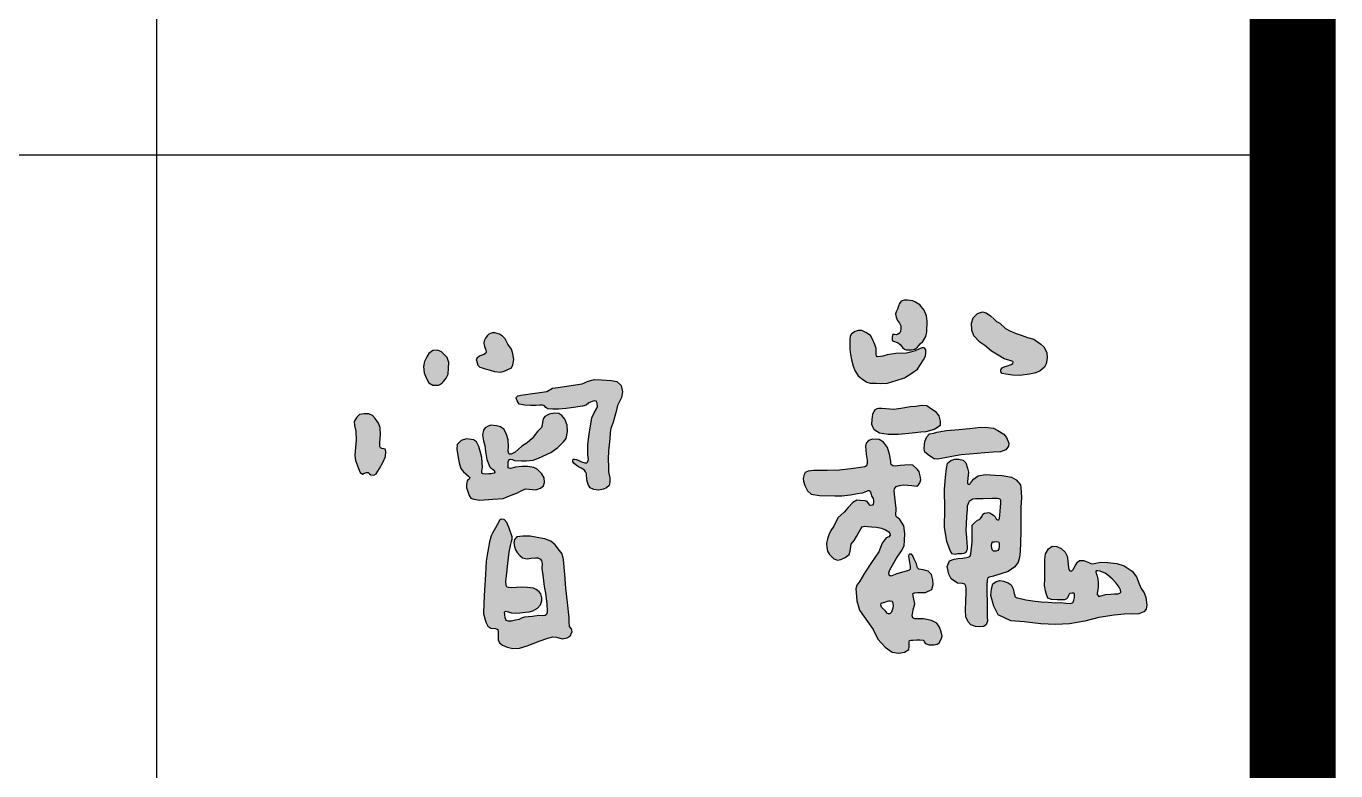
# Model space of a CAD drawing. Extents: x -427546 to -314919, y 698702 to 968782.
# Drawn here: x -342153 to -339871, y 790674 to 791971 of the extents above; entities that cross this region are included whole.
import ezdxf

# ---------------------------------------------------------------- set-up
doc = ezdxf.new("R2010")
doc.units = 0
doc.header["$LTSCALE"] = 1000
doc.header["$MEASUREMENT"] = 0
doc.layers.get('0').update_dxf_attribs({"linetype": 'CONTINUOUS'})
doc.layers.add('PUB_TITLE', color=4, linetype='CONTINUOUS')

msp = doc.modelspace()

# ---------------------------------------------------------------- hatches: boundary and pattern name
h = msp.add_hatch(color=7)
h.paths.add_polyline_path([(-340379.4, 791412.4), (-340384.6, 791417.4), (-340397, 791425.6), (-340408, 791429), (-340419, 791432.7), (-340427.9, 791435.5), (-340439.1, 791440.1), (-340446.7, 791444.3), (-340456.4, 791453.6), (-340462, 791456.4), (-340466, 791460.5), (-340472.6, 791466.7), (-340480.2, 791471.8), (-340486.8, 791473.4), (-340495.3, 791470.7), (-340502.6, 791463.1), (-340505.6, 791453.8), (-340505.1, 791441.3), (-340501.4, 791431.5), (-340491.1, 791420.8), (-340482.7, 791414.6), (-340470.8, 791404.9), (-340459.5, 791397.8), (-340448.6, 791391.7), (-340438.7, 791388.7), (-340433.9, 791387), (-340433.3, 791385.6), (-340433.8, 791383.2), (-340436.6, 791381.5), (-340442.8, 791379.5), (-340448.5, 791377.4), (-340452.5, 791376), (-340454.5, 791372.5), (-340454.6, 791368.7), (-340452.2, 791365.9), (-340446.1, 791365.1), (-340434.3, 791363.3), (-340421.6, 791362.3), (-340404.4, 791364.9), (-340393.6, 791367.4), (-340385.8, 791370.8), (-340378.2, 791376.9), (-340375.6, 791382.7), (-340373.8, 791392.8), (-340374.6, 791402.8)])
h.paths.add_polyline_path([(-340594.7, 791381.5), (-340589.1, 791389.9), (-340586.1, 791396.4), (-340585.2, 791401.8), (-340585.5, 791407.4), (-340586.8, 791409.7), (-340588.8, 791410.8), (-340592.2, 791410.9), (-340596.5, 791408.9), (-340604.1, 791405.5), (-340612, 791403), (-340619.2, 791401.4), (-340637.4, 791400.8), (-340652.8, 791398.5), (-340660.1, 791396), (-340664.5, 791395.4), (-340670.2, 791395.2), (-340671.4, 791396.8), (-340671.8, 791399.3), (-340671.8, 791401.6), (-340671.7, 791409.7), (-340674.1, 791416.5), (-340678.1, 791425.9), (-340681.7, 791432.1), (-340689.7, 791437.5), (-340696.9, 791441.2), (-340703.5, 791441.2), (-340708.3, 791439.4), (-340714.9, 791435), (-340717.2, 791431), (-340717.7, 791425.1), (-340717.5, 791408.5), (-340716.4, 791399.4), (-340714.9, 791390.1), (-340712.2, 791378.8), (-340708.5, 791370), (-340703.5, 791361.9), (-340697.4, 791357.2), (-340687.9, 791350.7), (-340682.3, 791349.2), (-340671.3, 791349.2), (-340663.5, 791348.8), (-340652.2, 791349.4), (-340637.1, 791353.9), (-340622.6, 791358.6), (-340609.6, 791366.7), (-340599.9, 791373.7)])
h.paths.add_polyline_path([(-340583.5, 791438.9), (-340582.9, 791457.1), (-340583.9, 791466.7), (-340588, 791476.2), (-340596, 791485.8), (-340603.3, 791490.3), (-340608.1, 791492.5), (-340617.5, 791493.8), (-340623, 791493.6), (-340628.5, 791491.8), (-340631.4, 791488), (-340632.8, 791483.1), (-340634.6, 791478.3), (-340637.1, 791473.5), (-340637.9, 791469.5), (-340637, 791464.4), (-340634.5, 791458.6), (-340631.3, 791453.7), (-340629, 791448.8), (-340628.6, 791443.6), (-340629.5, 791439.5), (-340630.8, 791436.9), (-340634.7, 791433.7), (-340636.6, 791433.6), (-340639.7, 791434.2), (-340643, 791433.9), (-340643.3, 791432.3), (-340643.9, 791429.4), (-340643.8, 791425.2), (-340642.7, 791422.6), (-340640, 791421.7), (-340637.1, 791420.8), (-340634.6, 791420.2), (-340632.7, 791418.8), (-340630.2, 791416.5), (-340627.9, 791413.6), (-340626, 791411.1), (-340622.4, 791408.7), (-340619.6, 791407.1), (-340615.9, 791407.1), (-340610.1, 791407.5), (-340604.2, 791408.7), (-340600.1, 791412.1), (-340596.8, 791415.3), (-340595.1, 791417.9), (-340590.6, 791422), (-340585.1, 791430.6)])
h.paths.add_polyline_path([(-340444.5, 791254.5), (-340449.2, 791260.3), (-340460, 791266.9), (-340467.1, 791270.6), (-340477.5, 791271.8), (-340489.2, 791272.3), (-340509.3, 791270.2), (-340527.9, 791268.3), (-340549.2, 791266.8), (-340565.9, 791263.9), (-340571.3, 791262.3), (-340579, 791260.6), (-340583.4, 791255.5), (-340586.9, 791247.3), (-340588.2, 791235.2), (-340587.1, 791228.9), (-340579, 791222.6), (-340570.8, 791217.4), (-340565, 791216.9), (-340552.2, 791219.3), (-340539.7, 791221.3), (-340523.5, 791224.1), (-340509.4, 791225.4), (-340482.7, 791227.9), (-340467.7, 791228.9), (-340454.9, 791229.7), (-340445.6, 791232.7), (-340441, 791239.5), (-340440.6, 791244.8)])
h.paths.add_polyline_path([(-340562.4, 791292.4), (-340568.9, 791300.1), (-340575.7, 791304.6), (-340583.7, 791310), (-340592.8, 791311.1), (-340602.7, 791309.1), (-340612.3, 791308.3), (-340628.8, 791305.5), (-340641.3, 791304), (-340661.8, 791305.6), (-340668, 791305.5), (-340670, 791304.9), (-340674.2, 791302.9), (-340677.9, 791295), (-340678.7, 791285.6), (-340679.6, 791277.1), (-340675.6, 791267.8), (-340666, 791261.8), (-340651.2, 791259.5), (-340632.8, 791259.8), (-340608.9, 791261.8), (-340594.2, 791263.8), (-340585.1, 791264.6), (-340570.9, 791268.6), (-340565, 791272), (-340560.1, 791275.4), (-340560.4, 791282.8)])
h.paths.add_polyline_path([(-340640.2, 791165.2), (-340637.1, 791169), (-340631.4, 791171.1), (-340623.8, 791171.8), (-340609.8, 791171.1), (-340601.2, 791169.8), (-340598.3, 791171.7), (-340595.7, 791175.2), (-340594, 791180.7), (-340594.9, 791187.9), (-340596.9, 791194.4), (-340599.8, 791198.8), (-340607.7, 791206.4), (-340612.6, 791207), (-340621.9, 791206.2), (-340629.8, 791205.7), (-340639.6, 791204.8), (-340642.9, 791205.2), (-340645.6, 791207.2), (-340646.1, 791210.5), (-340646.3, 791213.2), (-340648.4, 791225.6), (-340651.9, 791236.9), (-340659, 791246.5), (-340666.5, 791250.8), (-340678.4, 791251.8), (-340685, 791249), (-340689.2, 791244.5), (-340690.3, 791239.2), (-340689.5, 791225.6), (-340687.7, 791214.8), (-340687.6, 791209), (-340688.7, 791205.1), (-340691.7, 791203.1), (-340699.2, 791201.9), (-340711.4, 791200.4), (-340735.9, 791197.6), (-340757.2, 791197.2), (-340767.6, 791196.8), (-340781.2, 791197.2), (-340790.1, 791195.8), (-340795.4, 791193.6), (-340797.4, 791189.8), (-340799.1, 791183.2), (-340798.5, 791178.3), (-340796.2, 791171), (-340791.6, 791161.5), (-340784.9, 791155.6), (-340770.4, 791153.6), (-340744, 791152.6), (-340731.9, 791153), (-340716.7, 791154.3), (-340704.4, 791157.1), (-340695.5, 791158.2), (-340688.2, 791161.2), (-340685.9, 791162.1), (-340684.1, 791162.1), (-340682.3, 791160.7), (-340681.3, 791157.3), (-340679.2, 791151.8), (-340677.2, 791148.4), (-340676.4, 791144.8), (-340676.8, 791141.1), (-340677.1, 791138), (-340678.4, 791136.4), (-340681.4, 791135.9), (-340682.8, 791136.5), (-340684.6, 791139.1), (-340687.8, 791142.8), (-340691.3, 791144.1), (-340699.6, 791144.9), (-340705.4, 791145.2), (-340712.8, 791140.9), (-340720.5, 791132.5), (-340727.8, 791124.6), (-340738.4, 791114.4), (-340745.6, 791100), (-340750.8, 791092.6), (-340754.6, 791084.9), (-340756.6, 791077.8), (-340758.5, 791069.8), (-340758.1, 791062.8), (-340756.6, 791056.4), (-340753, 791050.7), (-340750.4, 791047.4), (-340745.9, 791043.2), (-340739.5, 791040.9), (-340733.2, 791042.1), (-340725.9, 791045.2), (-340718.7, 791050.5), (-340717.4, 791056.4), (-340715.2, 791068.3), (-340710, 791075.2), (-340705.9, 791081.8), (-340703.3, 791087.4), (-340698.5, 791095.2), (-340696.1, 791098.7), (-340692.3, 791100), (-340686.4, 791099.5), (-340680, 791098.5), (-340671, 791098.2), (-340662.7, 791096.2), (-340655.4, 791093.3), (-340649.9, 791090.2), (-340647.9, 791087.4), (-340647.7, 791084), (-340650, 791081.2), (-340654.2, 791079.8), (-340661.2, 791070.4), (-340667.2, 791055), (-340680.2, 791036.6), (-340692.4, 791017.9), (-340700.2, 791003.9), (-340705.4, 790996.9), (-340707.5, 790991), (-340707, 790984.6), (-340705.6, 790969.8), (-340701.1, 790953.7), (-340689.7, 790937.7), (-340677.3, 790920.1), (-340668.7, 790903.2), (-340656.2, 790889.2), (-340644.1, 790880.3), (-340632.3, 790878.7), (-340622.4, 790880.6), (-340615, 790885), (-340614.1, 790889.4), (-340614.1, 790895.6), (-340614.5, 790898.2), (-340613.5, 790900.7), (-340611.4, 790901.1), (-340608.2, 790901.3), (-340601.2, 790901.8), (-340595.8, 790901.8), (-340590.2, 790901.3), (-340589, 790900.5), (-340588.1, 790898.5), (-340586.5, 790896), (-340584.6, 790894.6), (-340579.3, 790893), (-340571.5, 790892.9), (-340565.4, 790894.1), (-340561.9, 790896.9), (-340558.3, 790902.8), (-340556.9, 790908.2), (-340558.3, 790915.5), (-340561.5, 790924.1), (-340566.4, 790930.6), (-340575.7, 790935.7), (-340589.5, 790938.4), (-340604.6, 790938.6), (-340607.9, 790940.1), (-340608.9, 790943.9), (-340607.3, 790953.9), (-340604.5, 790964.4), (-340606, 790972.8), (-340607.6, 790978.6), (-340607.9, 790982.2), (-340605.6, 790983.7), (-340599.8, 790984.6), (-340592.9, 790984.3), (-340585.8, 790984.2), (-340574.7, 790989.8), (-340572.7, 790998), (-340573, 791006.4), (-340575.6, 791015.5), (-340581.3, 791021.7), (-340589.8, 791024), (-340597.6, 791024.8), (-340599.9, 791027.4), (-340601.6, 791034.4), (-340605.4, 791042.7), (-340607.8, 791048.3), (-340610, 791051), (-340613.4, 791051), (-340615.2, 791049.7), (-340615.4, 791047.4), (-340613.8, 791036.8), (-340612.4, 791029.9), (-340612.4, 791025.1), (-340614.1, 791023), (-340617.5, 791022.3), (-340625.7, 791019.8), (-340636, 791016.7), (-340644.3, 791013.3), (-340646.9, 791013), (-340649.2, 791014.3), (-340649.7, 791018.9), (-340647.9, 791024), (-340636.6, 791044.3), (-340627.7, 791057.2), (-340623.1, 791065.5), (-340622.3, 791074.7), (-340622.1, 791087.3), (-340623.6, 791100.4), (-340630.8, 791111.5), (-340636.7, 791116.1), (-340637.5, 791118.8), (-340637.2, 791130.8), (-340639.4, 791150.3), (-340640.6, 791161.6)])
h.paths.add_polyline_path([(-340655, 790951.5), (-340652.3, 790948), (-340650.3, 790946.9), (-340648.6, 790947), (-340647.2, 790947.7), (-340645.1, 790950), (-340643.8, 790953.4), (-340643.1, 790956.9), (-340642.4, 790960.9), (-340642.6, 790965), (-340643.2, 790968), (-340644.6, 790969.4), (-340647.4, 790970.1), (-340649.9, 790969.8), (-340652.4, 790969.2), (-340655.1, 790968.2), (-340660.8, 790966.6), (-340661.6, 790966.4), (-340662.5, 790966.1), (-340663.1, 790964.9), (-340663.5, 790962.6), (-340662.4, 790958.6), (-340660.6, 790956.9)], flags=16)
h.paths.add_polyline_path([(-340419.7, 791112.2), (-340419.5, 791132.2), (-340418.6, 791150.1), (-340419.5, 791167.1), (-340420.4, 791172.1), (-340427.6, 791180.5), (-340435.8, 791185.1), (-340452, 791188.2), (-340464.3, 791188.9), (-340482, 791189.8), (-340493.9, 791187.5), (-340502.1, 791181.8), (-340507.4, 791174.9), (-340508.1, 791173.5), (-340509.3, 791173.1), (-340511.6, 791173), (-340512.5, 791174.3), (-340512.6, 791177.4), (-340511.9, 791183.6), (-340510.8, 791194.1), (-340512.4, 791201), (-340515.4, 791210.1), (-340520.2, 791215), (-340528, 791216.8), (-340535, 791216.6), (-340541.9, 791214.5), (-340547.4, 791209.5), (-340549, 791200.7), (-340550.8, 791185.2), (-340552.9, 791164.1), (-340552.3, 791129.7), (-340552.7, 791098.4), (-340548.5, 791073.5), (-340543.1, 791057.6), (-340539.2, 791051.8), (-340534.3, 791050.5), (-340529.4, 791051.6), (-340522.5, 791051.7), (-340519.2, 791052.3), (-340515.8, 791053.8), (-340514.6, 791056.9), (-340513.4, 791059.4), (-340513.4, 791063.9), (-340513.7, 791070.5), (-340514.6, 791080.7), (-340515.5, 791091.8), (-340515, 791104.2), (-340514.3, 791116.4), (-340513.5, 791129.1), (-340513.1, 791135), (-340510.9, 791140.4), (-340509.5, 791142.9), (-340506.4, 791145.5), (-340503.5, 791147.1), (-340498, 791147.6), (-340485.5, 791147.6), (-340469.5, 791148), (-340461, 791148.1), (-340457.2, 791147.4), (-340455.3, 791146.6), (-340454.5, 791145.4), (-340454.5, 791140.7), (-340455.4, 791133.2), (-340456.3, 791119.4), (-340457.1, 791113.1), (-340457.8, 791111), (-340460.1, 791110.9), (-340462.1, 791111.7), (-340463.3, 791113.9), (-340464.7, 791116.2), (-340467.6, 791119.1), (-340470.2, 791121.1), (-340473.6, 791123.1), (-340476.8, 791123.6), (-340478.9, 791123.4), (-340483.3, 791122.6), (-340486, 791120.9), (-340487.3, 791117.2), (-340489.8, 791113.1), (-340492, 791111.3), (-340495, 791110.3), (-340500.7, 791105.5), (-340504.6, 791101.6), (-340504.8, 791087.4), (-340504.6, 791072.9), (-340505.9, 791061.7), (-340507.1, 791052), (-340507.9, 791047.9), (-340511.8, 791045.9), (-340520.8, 791043.9), (-340529, 791043.3), (-340535.9, 791042.2), (-340544, 791039.8), (-340548.2, 791029.4), (-340545.3, 791016.5), (-340541, 791008.1), (-340530.3, 791000.6), (-340521.5, 791000), (-340517.6, 790998.6), (-340515.3, 790995.6), (-340515.2, 790991.2), (-340515.1, 790984.5), (-340515.8, 790970.1), (-340516.1, 790953.4), (-340515.5, 790942.2), (-340511.5, 790933), (-340507.1, 790927.7), (-340498.9, 790925), (-340491.7, 790924.6), (-340484.8, 790925.1), (-340480.1, 790927.8), (-340477.8, 790934.2), (-340478.3, 790941.8), (-340478.3, 790953.8), (-340478.5, 790964.7), (-340478.7, 790987.3), (-340478.7, 790997.7), (-340478.3, 791005.4), (-340477.6, 791009), (-340475.2, 791011), (-340467.5, 791012.7), (-340454.3, 791016.7), (-340441.7, 791020.8), (-340430.3, 791029.3), (-340424.2, 791037.2), (-340422, 791045.5), (-340420.6, 791055.6), (-340420.4, 791071.3), (-340419.7, 791090.8)])
h.paths.add_polyline_path([(-340458.9, 791072.4), (-340457.6, 791070.5), (-340457.3, 791067.3), (-340457.3, 791063.8), (-340458.2, 791060.4), (-340459.8, 791057.5), (-340463.1, 791056.6), (-340467.1, 791056.6), (-340469.1, 791058.3), (-340470.1, 791061.2), (-340470.7, 791066.2), (-340470, 791070.5), (-340468.7, 791072.6), (-340465.9, 791072.7), (-340463, 791073.1)], flags=16)
h.paths.add_polyline_path([(-340218.2, 791011.5), (-340225.6, 791021.5), (-340239.6, 791030.7), (-340252.4, 791035.1), (-340267.9, 791036.9), (-340281, 791037.1), (-340291.8, 791034.6), (-340296.7, 791034.4), (-340302.5, 791037.2), (-340310.5, 791040.2), (-340317.5, 791040.1), (-340320.9, 791037.4), (-340324.9, 791030.7), (-340328.5, 791024.2), (-340331.5, 791021.8), (-340334.5, 791021.9), (-340336, 791024.2), (-340336.8, 791027.7), (-340337.2, 791033), (-340337.8, 791039.7), (-340339.2, 791047.8), (-340342.4, 791054.9), (-340349.6, 791061.3), (-340356.7, 791064.5), (-340365.2, 791064.8), (-340371.6, 791060.4), (-340376.5, 791051.9), (-340377.9, 791042.4), (-340377.9, 791027.5), (-340377.7, 791009.1), (-340378.6, 790996.6), (-340376.8, 790987.4), (-340374.8, 790980.7), (-340372.5, 790974.6), (-340366, 790972.3), (-340356.5, 790971.5), (-340348.2, 790971.4), (-340343.8, 790971.7), (-340340, 790973.4), (-340338.1, 790974.9), (-340336.6, 790979.1), (-340335.5, 790981.3), (-340334.1, 790982.4), (-340331, 790983.4), (-340327.9, 790983.1), (-340326.4, 790982.4), (-340326.1, 790978.7), (-340326.3, 790975.5), (-340327.4, 790971), (-340328.5, 790967.7), (-340329.5, 790966.1), (-340333.9, 790965.4), (-340341.2, 790966), (-340350.1, 790966.9), (-340359.2, 790966.5), (-340372.3, 790967.6), (-340384, 790968), (-340394.9, 790969.3), (-340411, 790971.8), (-340427.6, 790975.9), (-340428.5, 790976.1), (-340429.7, 790976.8), (-340431.4, 790982.8), (-340433.2, 790990.7), (-340436.5, 790997.5), (-340441.7, 791000.9), (-340449.7, 791004.2), (-340456.2, 791005.5), (-340462.8, 791003.3), (-340468.5, 790999.3), (-340470.8, 790990.5), (-340471.9, 790979.1), (-340466.9, 790960.4), (-340459.3, 790945.3), (-340437.1, 790934.9), (-340414.1, 790933.1), (-340384.7, 790929.6), (-340359.2, 790928.8), (-340334.9, 790929.6), (-340308, 790934.6), (-340283.9, 790941), (-340257.3, 790944.6), (-340239.7, 790946.8), (-340229.6, 790947.3), (-340225, 790946.4), (-340213.8, 790947.2), (-340205.2, 790950.6), (-340201.3, 790955.2), (-340200.1, 790962.6), (-340202, 790975.4), (-340205, 790984), (-340210, 790991.5), (-340213.6, 790999.3)])
h.paths.add_polyline_path([(-340288.7, 791017.3), (-340288.8, 791020.2), (-340288.3, 791021.9), (-340286, 791022.3), (-340281.6, 791021.5), (-340277.1, 791019.9), (-340272.8, 791017.9), (-340267.9, 791014.5), (-340260.5, 791008.1), (-340253.8, 791000.7), (-340248.1, 790993.5), (-340245.8, 790988.8), (-340245.6, 790985.2), (-340247.1, 790983), (-340249.8, 790982.3), (-340256.4, 790982.2), (-340262.9, 790981.7), (-340271.7, 790980.7), (-340280.4, 790978.4), (-340283.9, 790977.6), (-340286.7, 790980.6), (-340286.7, 790983.3), (-340285.7, 790989.2), (-340285.2, 790993.4), (-340284.9, 791001.9), (-340285.7, 791007.3), (-340287.4, 791015.2)], flags=16)
h = msp.add_hatch(color=7)
h.paths.add_polyline_path([(-341223.9, 791057.8), (-341231.4, 791067.6), (-341238.8, 791073.8), (-341249.1, 791077.9), (-341260, 791079.8), (-341274.8, 791082.4), (-341287.6, 791082.7), (-341298.3, 791081.3), (-341302.5, 791076.9), (-341303.2, 791071.1), (-341302.5, 791064.3), (-341300.6, 791058.9), (-341297.6, 791054.3), (-341293.1, 791048.6), (-341288, 791044.5), (-341280.3, 791043), (-341273.3, 791044.1), (-341265.9, 791044.9), (-341261.8, 791044.5), (-341256.8, 791042.6), (-341255.1, 791039.7), (-341254.1, 791034.8), (-341254.6, 791026.3), (-341252.9, 791014.8), (-341250.3, 790994.6), (-341248.3, 790983.1), (-341246.1, 790964.1), (-341245, 790952.6), (-341245.3, 790949.3), (-341246.4, 790946.1), (-341248.9, 790944.5), (-341253.3, 790943.8), (-341259.7, 790944.1), (-341270.8, 790942.6), (-341284.8, 790941.4), (-341289.9, 790939.6), (-341294.3, 790937.3), (-341300.7, 790935.9), (-341307.3, 790934.3), (-341313.5, 790934.2), (-341316.2, 790935.6), (-341317.5, 790937), (-341318.7, 790940), (-341319.3, 790945.8), (-341319.4, 790949.9), (-341318.5, 790951.5), (-341316.5, 790951.8), (-341313, 790950.6), (-341307.6, 790949), (-341299.9, 790948.6), (-341292.8, 790949.1), (-341283.4, 790949.9), (-341276.9, 790950.4), (-341270.5, 790952.6), (-341262, 790957.3), (-341257, 790962.9), (-341254.4, 790969.9), (-341254.5, 790974.9), (-341256.4, 790982.1), (-341259, 790985.6), (-341264.2, 790989.8), (-341269.3, 790991.9), (-341279.3, 790993.3), (-341290.4, 790993.8), (-341306.7, 790992.7), (-341312.4, 790993.1), (-341315.8, 790994.2), (-341316.9, 790996.8), (-341317.6, 791004.1), (-341315.8, 791018.1), (-341313.7, 791034.7), (-341311.3, 791054.5), (-341309.1, 791066.3), (-341307.3, 791073.4), (-341306.5, 791077), (-341306.1, 791079), (-341306.3, 791080.2), (-341306.5, 791081.3), (-341311.7, 791096.6), (-341315.3, 791106.3), (-341320.1, 791111.6), (-341325.3, 791112.4), (-341328.3, 791109.9), (-341332.2, 791102.5), (-341340.4, 791087.5), (-341342.7, 791083.3), (-341345.8, 791072.6), (-341348.6, 791056.4), (-341351.8, 791038.9), (-341353, 791015.8), (-341354.6, 790988.9), (-341355.6, 790966.3), (-341356, 790947), (-341352.1, 790932.6), (-341348.8, 790925.5), (-341343.2, 790922.2), (-341335.4, 790921.5), (-341331.1, 790919.6), (-341330.4, 790915.6), (-341330.6, 790910.3), (-341330.6, 790901.9), (-341328.4, 790896.7), (-341323.1, 790892.4), (-341315, 790889), (-341305.4, 790886.9), (-341293.4, 790887.5), (-341279.9, 790891.5), (-341259.4, 790899.7), (-341243.9, 790904.9), (-341235.2, 790906.9), (-341229, 790906.2), (-341219.2, 790903.4), (-341210.6, 790905.1), (-341205.4, 790908.5), (-341201.8, 790916.4), (-341202.9, 790921.3), (-341206.3, 790925.2), (-341206.9, 790933), (-341206.9, 790939.9), (-341209.7, 790967.1), (-341213, 790992.1), (-341214.5, 791015.9), (-341217, 791041.9), (-341219.3, 791051.5)])
h.paths.add_polyline_path([(-341250.7, 791183.9), (-341254.8, 791191.3), (-341262.8, 791199.4), (-341268.4, 791202.2), (-341279, 791203.9), (-341289.7, 791204), (-341300.2, 791202.6), (-341308.9, 791200.4), (-341311.6, 791200.9), (-341313.5, 791201.8), (-341313.3, 791206.2), (-341313.1, 791212.2), (-341311.8, 791216), (-341309.5, 791217), (-341305.9, 791216.4), (-341302.5, 791214.5), (-341290.2, 791213.8), (-341282, 791213.8), (-341269.7, 791214.8), (-341260.3, 791218.5), (-341238.6, 791228.6), (-341226.7, 791237), (-341216.9, 791247), (-341212.3, 791252.5), (-341209.9, 791264.9), (-341210.7, 791276.2), (-341214.4, 791286.2), (-341220, 791292.9), (-341224.9, 791296.1), (-341232.5, 791297.1), (-341241.8, 791295.4), (-341249.2, 791291.3), (-341252.5, 791287.1), (-341253.3, 791281.2), (-341254, 791275.8), (-341255.2, 791271.9), (-341261.9, 791264.7), (-341271.5, 791252.7), (-341280, 791245.4), (-341289.4, 791239.2), (-341295.9, 791233.8), (-341301.1, 791229.2), (-341304.6, 791226.9), (-341308.3, 791225.5), (-341311.3, 791225.6), (-341312.1, 791226.7), (-341313, 791230.5), (-341312.6, 791238.5), (-341313.3, 791250.3), (-341316, 791259.6), (-341320.4, 791268.7), (-341326.5, 791272.8), (-341333.3, 791275), (-341343.2, 791275.8), (-341348.1, 791274.2), (-341353.3, 791271.3), (-341356, 791267.2), (-341357.7, 791259.1), (-341356.1, 791248.5), (-341353.8, 791240.8), (-341352.6, 791230), (-341350.5, 791216), (-341347.1, 791207.3), (-341345.9, 791204.2), (-341343.6, 791201.6), (-341340.5, 791199.2), (-341337.7, 791197.3), (-341336.5, 791194.2), (-341337.5, 791192.6), (-341340.4, 791191.6), (-341342.8, 791191.3), (-341347.1, 791191.1), (-341352.9, 791190.8), (-341356.9, 791191), (-341359.1, 791192.1), (-341359.3, 791195.1), (-341358.8, 791200.1), (-341358.2, 791202.4), (-341359.4, 791219.4), (-341361.8, 791230.4), (-341364.4, 791238.5), (-341368.6, 791246.7), (-341373.8, 791250.3), (-341385.8, 791251.9), (-341395.4, 791249.5), (-341402, 791242.5), (-341403, 791234.4), (-341401.2, 791223), (-341398.8, 791210.6), (-341395.6, 791200.2), (-341391.2, 791194.8), (-341387, 791191.2), (-341382.2, 791186.9), (-341380.2, 791184.5), (-341381.1, 791182.1), (-341383.7, 791180.5), (-341385, 791179), (-341385.5, 791176.1), (-341386.1, 791171.8), (-341386, 791167), (-341383.4, 791160.1), (-341381.4, 791153.4), (-341378.3, 791148.7), (-341373.2, 791147.1), (-341362.8, 791145.1), (-341340.2, 791146.9), (-341322.2, 791148.1), (-341307.8, 791153.9), (-341296.7, 791158.2), (-341292.9, 791160.1), (-341287.3, 791163.5), (-341282.4, 791165), (-341276.9, 791164.5), (-341264.9, 791163.3), (-341256.8, 791166.2), (-341251.4, 791170.4), (-341250.2, 791176.3)])
h.paths.add_polyline_path([(-341114.1, 791334.1), (-341116.4, 791345), (-341123.7, 791352), (-341133.5, 791354.1), (-341150.7, 791355.1), (-341162.6, 791355.3), (-341173.7, 791352.8), (-341184.3, 791348), (-341226.6, 791341.6), (-341236.2, 791340.4), (-341245.6, 791334.6), (-341291.1, 791328.2), (-341293.3, 791327.6), (-341296.2, 791326.8), (-341298.7, 791324.8), (-341299.5, 791322.9), (-341297.5, 791318.2), (-341294.3, 791312.8), (-341284.3, 791310.7), (-341274.6, 791310), (-341264.4, 791310.3), (-341258.5, 791310.6), (-341253.5, 791310.9), (-341250.2, 791309.7), (-341247.7, 791306.7), (-341244.2, 791304.4), (-341235.6, 791303.9), (-341225.3, 791303.9), (-341211.9, 791304.8), (-341203.4, 791306), (-341183.6, 791309), (-341177.5, 791311), (-341172.4, 791314.7), (-341167.1, 791317.4), (-341162.4, 791318.1), (-341159.6, 791317.7), (-341157.9, 791314.2), (-341157.6, 791308.3), (-341159.1, 791304.7), (-341163.5, 791297.5), (-341167.7, 791288.5), (-341172, 791260.4), (-341174.5, 791242.4), (-341174.4, 791224.1), (-341173.4, 791216), (-341174.9, 791211.7), (-341176.1, 791210.5), (-341179.8, 791210.3), (-341185.3, 791211.9), (-341190.1, 791214.3), (-341194.1, 791216), (-341197.9, 791217), (-341200.1, 791216.5), (-341200.8, 791214.5), (-341200.3, 791211.9), (-341198.5, 791209.4), (-341195, 791206.2), (-341190.6, 791203.4), (-341186.1, 791201.3), (-341180.3, 791197.6), (-341178.4, 791194.8), (-341176.8, 791191.4), (-341176.4, 791180.7), (-341173.8, 791172.4), (-341170.6, 791166.9), (-341164, 791163.7), (-341155.8, 791162.8), (-341147.3, 791164.6), (-341141.8, 791167), (-341137.3, 791171.1), (-341136.3, 791177.2), (-341136.3, 791184.1), (-341138.1, 791194.4), (-341138.4, 791203.1), (-341138.9, 791217), (-341138.1, 791231.2), (-341135.9, 791252.1), (-341135.4, 791263.3), (-341134.5, 791270.4), (-341130.4, 791281.3), (-341125.3, 791299.9), (-341122.6, 791310.4), (-341115.8, 791324)])
h.paths.add_polyline_path([(-341303.2, 791390.2), (-341304.9, 791400.5), (-341307.7, 791408.3), (-341313.7, 791417.1), (-341318.5, 791426.5), (-341323.1, 791431), (-341328.3, 791434.5), (-341336.6, 791436.9), (-341340.9, 791436.9), (-341346.8, 791434.3), (-341350.1, 791431.5), (-341353, 791427.4), (-341354.9, 791423.2), (-341355.4, 791419), (-341354.6, 791412.8), (-341352.1, 791407.1), (-341351.7, 791403.7), (-341352.7, 791401.1), (-341355.4, 791399.1), (-341357.2, 791398.3), (-341361.8, 791396.6), (-341367.4, 791393.4), (-341369.2, 791390.6), (-341368.1, 791386.8), (-341366.1, 791380.7), (-341362.6, 791377.3), (-341358.7, 791375.6), (-341353.5, 791374.4), (-341344.7, 791371.6), (-341337.2, 791369.7), (-341327.4, 791368.2), (-341320.3, 791369.9), (-341314, 791372.7), (-341307.5, 791376), (-341305, 791381.2)])
h.paths.add_polyline_path([(-341417, 791375.1), (-341416.8, 791385.4), (-341419.3, 791394), (-341423.1, 791397.5), (-341429.4, 791403.6), (-341436.7, 791406.9), (-341444.8, 791405.9), (-341451.6, 791400.8), (-341454.9, 791394.8), (-341459.2, 791386.9), (-341460.7, 791378.4), (-341459.5, 791367), (-341456.2, 791358.4), (-341451.6, 791349.6), (-341444.6, 791345.6), (-341434.4, 791345.9), (-341431, 791347.3), (-341428.3, 791349.9), (-341425.9, 791351.9), (-341421.1, 791357.7), (-341417.8, 791365)])
h.paths.add_polyline_path([(-341535.7, 791236.6), (-341536.8, 791238.5), (-341536.8, 791243.2), (-341536.7, 791245.5), (-341535.5, 791259.3), (-341536.6, 791272), (-341539.3, 791279.2), (-341545.1, 791287.3), (-341549.9, 791293.1), (-341556.1, 791296), (-341564.2, 791296), (-341572.5, 791294.5), (-341577, 791290), (-341581.5, 791282.6), (-341581.3, 791275.6), (-341578.8, 791265.5), (-341578.4, 791249.8), (-341579.3, 791237.9), (-341580.4, 791222.9), (-341579.5, 791214.1), (-341574.1, 791200.2), (-341571, 791193.5), (-341567.4, 791190.7), (-341564, 791192.1), (-341562, 791193), (-341559.9, 791193.6), (-341557.1, 791193.4), (-341555.2, 791191.4), (-341552.6, 791189.2), (-341547.4, 791188.7), (-341543.4, 791191.1), (-341537.7, 791200.5), (-341531.3, 791211.9), (-341527, 791221.1), (-341526.6, 791230), (-341527.9, 791234.3), (-341530.2, 791234.7), (-341533.2, 791235.1)])

# ---------------------------------------------------------------- linework, layer by layer
for points in [[(-340590.6, 791422), (-340585.1, 791430.6), (-340583.5, 791438.9), (-340582.9, 791457.1), (-340583.9, 791466.7), (-340588, 791476.2), (-340596, 791485.8), (-340603.3, 791490.3), (-340608.1, 791492.5), (-340617.5, 791493.8), (-340623, 791493.6), (-340628.5, 791491.8), (-340631.4, 791488), (-340632.8, 791483.1), (-340634.6, 791478.3), (-340637.1, 791473.5), (-340637.9, 791469.5), (-340637, 791464.4), (-340634.5, 791458.6), (-340631.3, 791453.7), (-340629, 791448.8), (-340628.6, 791443.6), (-340629.5, 791439.5), (-340630.8, 791436.9), (-340634.7, 791433.7), (-340636.6, 791433.6), (-340639.7, 791434.2), (-340643, 791433.9), (-340643.3, 791432.3), (-340643.9, 791429.4), (-340643.8, 791425.2), (-340642.7, 791422.6), (-340640, 791421.7), (-340637.1, 791420.8), (-340634.6, 791420.2), (-340632.7, 791418.8), (-340630.2, 791416.5), (-340627.9, 791413.6), (-340626, 791411.1), (-340622.4, 791408.7), (-340619.6, 791407.1), (-340615.9, 791407.1), (-340610.1, 791407.5), (-340604.2, 791408.7), (-340600.1, 791412.1), (-340596.8, 791415.3), (-340595.1, 791417.9)], [(-340456.4, 791453.6), (-340446.7, 791444.3), (-340439.1, 791440.1), (-340427.9, 791435.5), (-340419, 791432.7), (-340408, 791429), (-340397, 791425.6), (-340384.6, 791417.4), (-340379.4, 791412.4), (-340374.6, 791402.8), (-340373.8, 791392.8), (-340375.6, 791382.7), (-340378.2, 791376.9), (-340385.8, 791370.8), (-340393.6, 791367.4), (-340404.4, 791364.9), (-340421.6, 791362.3), (-340434.3, 791363.3), (-340446.1, 791365.1), (-340452.2, 791365.9), (-340454.6, 791368.7), (-340454.5, 791372.5), (-340452.5, 791376), (-340448.5, 791377.4), (-340442.8, 791379.5), (-340436.6, 791381.5), (-340433.8, 791383.2), (-340433.3, 791385.6), (-340433.9, 791387), (-340438.7, 791388.7), (-340448.6, 791391.7), (-340459.5, 791397.8), (-340470.8, 791404.9), (-340482.7, 791414.6), (-340491.1, 791420.8), (-340501.4, 791431.5), (-340505.1, 791441.3), (-340505.6, 791453.8), (-340502.6, 791463.1), (-340495.3, 791470.7), (-340486.8, 791473.4), (-340480.2, 791471.8), (-340472.6, 791466.7), (-340466, 791460.5), (-340462, 791456.4)], [(-340671.8, 791401.6), (-340671.7, 791409.7), (-340674.1, 791416.5), (-340678.1, 791425.9), (-340681.7, 791432.1), (-340689.7, 791437.5), (-340696.9, 791441.2), (-340703.5, 791441.2), (-340708.3, 791439.4), (-340714.9, 791435), (-340717.2, 791431), (-340717.7, 791425.1), (-340717.5, 791408.5), (-340716.4, 791399.4), (-340714.9, 791390.1), (-340712.2, 791378.8), (-340708.5, 791370), (-340703.5, 791361.9), (-340697.4, 791357.2), (-340687.9, 791350.7), (-340682.3, 791349.2), (-340671.3, 791349.2), (-340663.5, 791348.8), (-340652.2, 791349.4), (-340637.1, 791353.9), (-340622.6, 791358.6), (-340609.6, 791366.7), (-340599.9, 791373.7), (-340594.7, 791381.5), (-340589.1, 791389.9), (-340586.1, 791396.4), (-340585.2, 791401.8), (-340585.5, 791407.4), (-340586.8, 791409.7), (-340588.8, 791410.8), (-340592.2, 791410.9), (-340596.5, 791408.9), (-340604.1, 791405.5), (-340612, 791403), (-340619.2, 791401.4), (-340637.4, 791400.8), (-340652.8, 791398.5), (-340660.1, 791396), (-340664.5, 791395.4), (-340670.2, 791395.2), (-340671.4, 791396.8), (-340671.8, 791399.3)], [(-341425.9, 791351.9), (-341421.1, 791357.7), (-341417.8, 791365), (-341417, 791375.1), (-341416.8, 791385.4), (-341419.3, 791394), (-341423.1, 791397.5), (-341429.4, 791403.6), (-341436.7, 791406.9), (-341444.8, 791405.9), (-341451.6, 791400.8), (-341454.9, 791394.8), (-341459.2, 791386.9), (-341460.7, 791378.4), (-341459.5, 791367), (-341456.2, 791358.4), (-341451.6, 791349.6), (-341444.6, 791345.6), (-341434.4, 791345.9), (-341431, 791347.3), (-341428.3, 791349.9)], [(-341291.1, 791328.2), (-341245.6, 791334.6), (-341236.2, 791340.4), (-341226.6, 791341.6), (-341184.3, 791348), (-341173.7, 791352.8), (-341162.6, 791355.3), (-341150.7, 791355.1), (-341133.5, 791354.1), (-341123.7, 791352), (-341116.4, 791345), (-341114.1, 791334.1), (-341115.8, 791324), (-341122.6, 791310.4), (-341125.3, 791299.9), (-341130.4, 791281.3), (-341134.5, 791270.4), (-341135.4, 791263.3), (-341135.9, 791252.1), (-341138.1, 791231.2), (-341138.9, 791217), (-341138.4, 791203.1), (-341138.1, 791194.4), (-341136.3, 791184.1), (-341136.3, 791177.2), (-341137.3, 791171.1), (-341141.8, 791167), (-341147.3, 791164.6), (-341155.8, 791162.8), (-341164, 791163.7), (-341170.6, 791166.9), (-341173.8, 791172.4), (-341176.4, 791180.7), (-341176.8, 791191.4), (-341178.4, 791194.8), (-341180.3, 791197.6), (-341186.1, 791201.3), (-341190.6, 791203.4), (-341195, 791206.2), (-341198.5, 791209.4), (-341200.3, 791211.9), (-341200.8, 791214.5), (-341200.1, 791216.5), (-341197.9, 791217), (-341194.1, 791216), (-341190.1, 791214.3), (-341185.3, 791211.9), (-341179.8, 791210.3), (-341176.1, 791210.5), (-341174.9, 791211.7), (-341173.4, 791216), (-341174.4, 791224.1), (-341174.5, 791242.4), (-341172, 791260.4), (-341167.7, 791288.5), (-341163.5, 791297.5), (-341159.1, 791304.7), (-341157.6, 791308.3), (-341157.9, 791314.2), (-341159.6, 791317.7), (-341162.4, 791318.1), (-341167.1, 791317.4), (-341172.4, 791314.7), (-341177.5, 791311), (-341183.6, 791309), (-341203.4, 791306), (-341211.9, 791304.8), (-341225.3, 791303.9), (-341235.6, 791303.9), (-341244.2, 791304.4), (-341247.7, 791306.7), (-341250.2, 791309.7), (-341253.5, 791310.9), (-341258.5, 791310.6), (-341264.4, 791310.3), (-341274.6, 791310), (-341284.3, 791310.7), (-341294.3, 791312.8), (-341297.5, 791318.2), (-341299.5, 791322.9), (-341298.7, 791324.8), (-341296.2, 791326.8), (-341293.3, 791327.6)], [(-341536.7, 791245.5), (-341535.5, 791259.3), (-341536.6, 791272), (-341539.3, 791279.2), (-341545.1, 791287.3), (-341549.9, 791293.1), (-341556.1, 791296), (-341564.2, 791296), (-341572.5, 791294.5), (-341577, 791290), (-341581.5, 791282.6), (-341581.3, 791275.6), (-341578.8, 791265.5), (-341578.4, 791249.8), (-341579.3, 791237.9), (-341580.4, 791222.9), (-341579.5, 791214.1), (-341574.1, 791200.2), (-341571, 791193.5), (-341567.4, 791190.7), (-341564, 791192.1), (-341562, 791193), (-341559.9, 791193.6), (-341557.1, 791193.4), (-341555.2, 791191.4), (-341552.6, 791189.2), (-341547.4, 791188.7), (-341543.4, 791191.1), (-341537.7, 791200.5), (-341531.3, 791211.9), (-341527, 791221.1), (-341526.6, 791230), (-341527.9, 791234.3), (-341530.2, 791234.7), (-341533.2, 791235.1), (-341535.7, 791236.6), (-341536.8, 791238.5), (-341536.8, 791243.2)], [(-341358.2, 791202.4), (-341359.4, 791219.4), (-341361.8, 791230.4), (-341364.4, 791238.5), (-341368.6, 791246.7), (-341373.8, 791250.3), (-341385.8, 791251.9), (-341395.4, 791249.5), (-341402, 791242.5), (-341403, 791234.4), (-341401.2, 791223), (-341398.8, 791210.6), (-341395.6, 791200.2), (-341391.2, 791194.8), (-341387, 791191.2), (-341382.2, 791186.9), (-341380.2, 791184.5), (-341381.1, 791182.1), (-341383.7, 791180.5), (-341385, 791179), (-341385.5, 791176.1), (-341386.1, 791171.8), (-341386, 791167), (-341383.4, 791160.1), (-341381.4, 791153.4), (-341378.3, 791148.7), (-341373.2, 791147.1), (-341362.8, 791145.1), (-341340.2, 791146.9), (-341322.2, 791148.1), (-341307.8, 791153.9), (-341296.7, 791158.2), (-341292.9, 791160.1), (-341287.3, 791163.5), (-341282.4, 791165), (-341276.9, 791164.5), (-341264.9, 791163.3), (-341256.8, 791166.2), (-341251.4, 791170.4), (-341250.2, 791176.3), (-341250.7, 791183.9), (-341254.8, 791191.3), (-341262.8, 791199.4), (-341268.4, 791202.2), (-341279, 791203.9), (-341289.7, 791204), (-341300.2, 791202.6), (-341308.9, 791200.4), (-341311.6, 791200.9), (-341313.5, 791201.8), (-341313.3, 791206.2), (-341313.1, 791212.2), (-341311.8, 791216), (-341309.5, 791217), (-341305.9, 791216.4), (-341302.5, 791214.5), (-341290.2, 791213.8), (-341282, 791213.8), (-341269.7, 791214.8), (-341260.3, 791218.5), (-341238.6, 791228.6), (-341226.7, 791237), (-341216.9, 791247), (-341212.3, 791252.5), (-341209.9, 791264.9), (-341210.7, 791276.2), (-341214.4, 791286.2), (-341220, 791292.9), (-341224.9, 791296.1), (-341232.5, 791297.1), (-341241.8, 791295.4), (-341249.2, 791291.3), (-341252.5, 791287.1), (-341253.3, 791281.2), (-341254, 791275.8), (-341255.2, 791271.9), (-341261.9, 791264.7), (-341271.5, 791252.7), (-341280, 791245.4), (-341289.4, 791239.2), (-341295.9, 791233.8), (-341301.1, 791229.2), (-341304.6, 791226.9), (-341308.3, 791225.5), (-341311.3, 791225.6), (-341312.1, 791226.7), (-341313, 791230.5), (-341312.6, 791238.5), (-341313.3, 791250.3), (-341316, 791259.6), (-341320.4, 791268.7), (-341326.5, 791272.8), (-341333.3, 791275), (-341343.2, 791275.8), (-341348.1, 791274.2), (-341353.3, 791271.3), (-341356, 791267.2), (-341357.7, 791259.1), (-341356.1, 791248.5), (-341353.8, 791240.8), (-341352.6, 791230), (-341350.5, 791216), (-341347.1, 791207.3), (-341345.9, 791204.2), (-341343.6, 791201.6), (-341340.5, 791199.2), (-341337.7, 791197.3), (-341336.5, 791194.2), (-341337.5, 791192.6), (-341340.4, 791191.6), (-341342.8, 791191.3), (-341347.1, 791191.1), (-341352.9, 791190.8), (-341356.9, 791191), (-341359.1, 791192.1), (-341359.3, 791195.1), (-341358.8, 791200.1)], [(-340661.8, 791305.6), (-340641.3, 791304), (-340628.8, 791305.5), (-340612.3, 791308.3), (-340602.7, 791309.1), (-340592.8, 791311.1), (-340583.7, 791310), (-340575.7, 791304.6), (-340568.9, 791300.1), (-340562.4, 791292.4), (-340560.4, 791282.8), (-340560.1, 791275.4), (-340565, 791272), (-340570.9, 791268.6), (-340585.1, 791264.6), (-340594.2, 791263.8), (-340608.9, 791261.8), (-340632.8, 791259.8), (-340651.2, 791259.5), (-340666, 791261.8), (-340675.6, 791267.8), (-340679.6, 791277.1), (-340678.7, 791285.6), (-340677.9, 791295), (-340674.2, 791302.9), (-340670, 791304.9), (-340668, 791305.5)], [(-340565.9, 791263.9), (-340549.2, 791266.8), (-340527.9, 791268.3), (-340509.3, 791270.2), (-340489.2, 791272.3), (-340477.5, 791271.8), (-340467.1, 791270.6), (-340460, 791266.9), (-340449.2, 791260.3), (-340444.5, 791254.5), (-340440.6, 791244.8), (-340441, 791239.5), (-340445.6, 791232.7), (-340454.9, 791229.7), (-340467.7, 791228.9), (-340482.7, 791227.9), (-340509.4, 791225.4), (-340523.5, 791224.1), (-340539.7, 791221.3), (-340552.2, 791219.3), (-340565, 791216.9), (-340570.8, 791217.4), (-340579, 791222.6), (-340587.1, 791228.9), (-340588.2, 791235.2), (-340586.9, 791247.3), (-340583.4, 791255.5), (-340579, 791260.6), (-340571.3, 791262.3)], [(-340646.3, 791213.2), (-340648.4, 791225.6), (-340651.9, 791236.9), (-340659, 791246.5), (-340666.5, 791250.8), (-340678.4, 791251.8), (-340685, 791249), (-340689.2, 791244.5), (-340690.3, 791239.2), (-340689.5, 791225.6), (-340687.7, 791214.8), (-340687.6, 791209), (-340688.7, 791205.1), (-340691.7, 791203.1), (-340699.2, 791201.9), (-340711.4, 791200.4), (-340735.9, 791197.6), (-340757.2, 791197.2), (-340767.6, 791196.8), (-340781.2, 791197.2), (-340790.1, 791195.8), (-340795.4, 791193.6), (-340797.4, 791189.8), (-340799.1, 791183.2), (-340798.5, 791178.3), (-340796.2, 791171), (-340791.6, 791161.5), (-340784.9, 791155.6), (-340770.4, 791153.6), (-340744, 791152.6), (-340731.9, 791153), (-340716.7, 791154.3), (-340704.4, 791157.1), (-340695.5, 791158.2), (-340688.2, 791161.2), (-340685.9, 791162.1), (-340684.1, 791162.1), (-340682.3, 791160.7), (-340681.3, 791157.3), (-340679.2, 791151.8), (-340677.2, 791148.4), (-340676.4, 791144.8), (-340676.8, 791141.1), (-340677.1, 791138), (-340678.4, 791136.4), (-340681.4, 791135.9), (-340682.8, 791136.5), (-340684.6, 791139.1), (-340687.8, 791142.8), (-340691.3, 791144.1), (-340699.6, 791144.9), (-340705.4, 791145.2), (-340712.8, 791140.9), (-340720.5, 791132.5), (-340727.8, 791124.6), (-340738.4, 791114.4), (-340745.6, 791100), (-340750.8, 791092.6), (-340754.6, 791084.9), (-340756.6, 791077.8), (-340758.5, 791069.8), (-340758.1, 791062.8), (-340756.6, 791056.4), (-340753, 791050.7), (-340750.4, 791047.4), (-340745.9, 791043.2), (-340739.5, 791040.9), (-340733.2, 791042.1), (-340725.9, 791045.2), (-340718.7, 791050.5), (-340717.4, 791056.4), (-340715.2, 791068.3), (-340710, 791075.2), (-340705.9, 791081.8), (-340703.3, 791087.4), (-340698.5, 791095.2), (-340696.1, 791098.7), (-340692.3, 791100), (-340686.4, 791099.5), (-340680, 791098.5), (-340671, 791098.2), (-340662.7, 791096.2), (-340655.4, 791093.3), (-340649.9, 791090.2), (-340647.9, 791087.4), (-340647.7, 791084), (-340650, 791081.2), (-340654.2, 791079.8), (-340661.2, 791070.4), (-340667.2, 791055), (-340680.2, 791036.6), (-340692.4, 791017.9), (-340700.2, 791003.9), (-340705.4, 790996.9), (-340707.5, 790991), (-340707, 790984.6), (-340705.6, 790969.8), (-340701.1, 790953.7), (-340689.7, 790937.7), (-340677.3, 790920.1), (-340668.7, 790903.2), (-340656.2, 790889.2), (-340644.1, 790880.3), (-340632.3, 790878.7), (-340622.4, 790880.6), (-340615, 790885), (-340614.1, 790889.4), (-340614.1, 790895.6), (-340614.5, 790898.2), (-340613.5, 790900.7), (-340611.4, 790901.1), (-340608.2, 790901.3), (-340601.2, 790901.8), (-340595.8, 790901.8), (-340590.2, 790901.3), (-340589, 790900.5), (-340588.1, 790898.5), (-340586.5, 790896), (-340584.6, 790894.6), (-340579.3, 790893), (-340571.5, 790892.9), (-340565.4, 790894.1), (-340561.9, 790896.9), (-340558.3, 790902.8), (-340556.9, 790908.2), (-340558.3, 790915.5), (-340561.5, 790924.1), (-340566.4, 790930.6), (-340575.7, 790935.7), (-340589.5, 790938.4), (-340604.6, 790938.6), (-340607.9, 790940.1), (-340608.9, 790943.9), (-340607.3, 790953.9), (-340604.5, 790964.4), (-340606, 790972.8), (-340607.6, 790978.6), (-340607.9, 790982.2), (-340605.6, 790983.7), (-340599.8, 790984.6), (-340592.9, 790984.3), (-340585.8, 790984.2), (-340574.7, 790989.8), (-340572.7, 790998), (-340573, 791006.4), (-340575.6, 791015.5), (-340581.3, 791021.7), (-340589.8, 791024), (-340597.6, 791024.8), (-340599.9, 791027.4), (-340601.6, 791034.4), (-340605.4, 791042.7), (-340607.8, 791048.3), (-340610, 791051), (-340613.4, 791051), (-340615.2, 791049.7), (-340615.4, 791047.4), (-340613.8, 791036.8), (-340612.4, 791029.9), (-340612.4, 791025.1), (-340614.1, 791023), (-340617.5, 791022.3), (-340625.7, 791019.8), (-340636, 791016.7), (-340644.3, 791013.3), (-340646.9, 791013), (-340649.2, 791014.3), (-340649.7, 791018.9), (-340647.9, 791024), (-340636.6, 791044.3), (-340627.7, 791057.2), (-340623.1, 791065.5), (-340622.3, 791074.7), (-340622.1, 791087.3), (-340623.6, 791100.4), (-340630.8, 791111.5), (-340636.7, 791116.1), (-340637.5, 791118.8), (-340637.2, 791130.8), (-340639.4, 791150.3), (-340640.6, 791161.6), (-340640.2, 791165.2), (-340637.1, 791169), (-340631.4, 791171.1), (-340623.8, 791171.8), (-340609.8, 791171.1), (-340601.2, 791169.8), (-340598.3, 791171.7), (-340595.7, 791175.2), (-340594, 791180.7), (-340594.9, 791187.9), (-340596.9, 791194.4), (-340599.8, 791198.8), (-340607.7, 791206.4), (-340612.6, 791207), (-340621.9, 791206.2), (-340629.8, 791205.7), (-340639.6, 791204.8), (-340642.9, 791205.2), (-340645.6, 791207.2), (-340646.1, 791210.5)], [(-340507.4, 791174.9), (-340502.1, 791181.8), (-340493.9, 791187.5), (-340482, 791189.8), (-340464.3, 791188.9), (-340452, 791188.2), (-340435.8, 791185.1), (-340427.6, 791180.5), (-340420.4, 791172.1), (-340419.5, 791167.1), (-340418.6, 791150.1), (-340419.5, 791132.2), (-340419.7, 791112.2), (-340419.7, 791090.8), (-340420.4, 791071.3), (-340420.6, 791055.6), (-340422, 791045.5), (-340424.2, 791037.2), (-340430.3, 791029.3), (-340441.7, 791020.8), (-340454.3, 791016.7), (-340467.5, 791012.7), (-340475.2, 791011), (-340477.6, 791009), (-340478.3, 791005.4), (-340478.7, 790997.7), (-340478.7, 790987.3), (-340478.5, 790964.7), (-340478.3, 790953.8), (-340478.3, 790941.8), (-340477.8, 790934.2), (-340480.1, 790927.8), (-340484.8, 790925.1), (-340491.7, 790924.6), (-340498.9, 790925), (-340507.1, 790927.7), (-340511.5, 790933), (-340515.5, 790942.2), (-340516.1, 790953.4), (-340515.8, 790970.1), (-340515.1, 790984.5), (-340515.2, 790991.2), (-340515.3, 790995.6), (-340517.6, 790998.6), (-340521.5, 791000), (-340530.3, 791000.6), (-340541, 791008.1), (-340545.3, 791016.5), (-340548.2, 791029.4), (-340544, 791039.8), (-340535.9, 791042.2), (-340529, 791043.3), (-340520.8, 791043.9), (-340511.8, 791045.9), (-340507.9, 791047.9), (-340507.1, 791052), (-340505.9, 791061.7), (-340504.6, 791072.9), (-340504.8, 791087.4), (-340504.6, 791101.6), (-340500.7, 791105.5), (-340495, 791110.3), (-340492, 791111.3), (-340489.8, 791113.1), (-340487.3, 791117.2), (-340486, 791120.9), (-340483.3, 791122.6), (-340478.9, 791123.4), (-340476.8, 791123.6), (-340473.6, 791123.1), (-340470.2, 791121.1), (-340467.6, 791119.1), (-340464.7, 791116.2), (-340463.3, 791113.9), (-340462.1, 791111.7), (-340460.1, 791110.9), (-340457.8, 791111), (-340457.1, 791113.1), (-340456.3, 791119.4), (-340455.4, 791133.2), (-340454.5, 791140.7), (-340454.5, 791145.4), (-340455.3, 791146.6), (-340457.2, 791147.4), (-340461, 791148.1), (-340469.5, 791148), (-340485.5, 791147.6), (-340498, 791147.6), (-340503.5, 791147.1), (-340506.4, 791145.5), (-340509.5, 791142.9), (-340510.9, 791140.4), (-340513.1, 791135), (-340513.5, 791129.1), (-340514.3, 791116.4), (-340515, 791104.2), (-340515.5, 791091.8), (-340514.6, 791080.7), (-340513.7, 791070.5), (-340513.4, 791063.9), (-340513.4, 791059.4), (-340514.6, 791056.9), (-340515.8, 791053.8), (-340519.2, 791052.3), (-340522.5, 791051.7), (-340529.4, 791051.6), (-340534.3, 791050.5), (-340539.2, 791051.8), (-340543.1, 791057.6), (-340548.5, 791073.5), (-340552.7, 791098.4), (-340552.3, 791129.7), (-340552.9, 791164.1), (-340550.8, 791185.2), (-340549, 791200.7), (-340547.4, 791209.5), (-340541.9, 791214.5), (-340535, 791216.6), (-340528, 791216.8), (-340520.2, 791215), (-340515.4, 791210.1), (-340512.4, 791201), (-340510.8, 791194.1), (-340511.9, 791183.6), (-340512.6, 791177.4), (-340512.5, 791174.3), (-340511.6, 791173), (-340509.3, 791173.1), (-340508.1, 791173.5)], [(-341306.5, 791081.3), (-341311.7, 791096.6), (-341315.3, 791106.3), (-341320.1, 791111.6), (-341325.3, 791112.4), (-341328.3, 791109.9), (-341332.2, 791102.5), (-341340.4, 791087.5), (-341342.7, 791083.3), (-341345.8, 791072.6), (-341348.6, 791056.4), (-341351.8, 791038.9), (-341353, 791015.8), (-341354.6, 790988.9), (-341355.6, 790966.3), (-341356, 790947), (-341352.1, 790932.6), (-341348.8, 790925.5), (-341343.2, 790922.2), (-341335.4, 790921.5), (-341331.1, 790919.6), (-341330.4, 790915.6), (-341330.6, 790910.3), (-341330.6, 790901.9), (-341328.4, 790896.7), (-341323.1, 790892.4), (-341315, 790889), (-341305.4, 790886.9), (-341293.4, 790887.5), (-341279.9, 790891.5), (-341259.4, 790899.7), (-341243.9, 790904.9), (-341235.2, 790906.9), (-341229, 790906.2), (-341219.2, 790903.4), (-341210.6, 790905.1), (-341205.4, 790908.5), (-341201.8, 790916.4), (-341202.9, 790921.3), (-341206.3, 790925.2), (-341206.9, 790933), (-341206.9, 790939.9), (-341209.7, 790967.1), (-341213, 790992.1), (-341214.5, 791015.9), (-341217, 791041.9), (-341219.3, 791051.5), (-341223.9, 791057.8), (-341231.4, 791067.6), (-341238.8, 791073.8), (-341249.1, 791077.9), (-341260, 791079.8), (-341274.8, 791082.4), (-341287.6, 791082.7), (-341298.3, 791081.3), (-341302.5, 791076.9), (-341303.2, 791071.1), (-341302.5, 791064.3), (-341300.6, 791058.9), (-341297.6, 791054.3), (-341293.1, 791048.6), (-341288, 791044.5), (-341280.3, 791043), (-341273.3, 791044.1), (-341265.9, 791044.9), (-341261.8, 791044.5), (-341256.8, 791042.6), (-341255.1, 791039.7), (-341254.1, 791034.8), (-341254.6, 791026.3), (-341252.9, 791014.8), (-341250.3, 790994.6), (-341248.3, 790983.1), (-341246.1, 790964.1), (-341245, 790952.6), (-341245.3, 790949.3), (-341246.4, 790946.1), (-341248.9, 790944.5), (-341253.3, 790943.8), (-341259.7, 790944.1), (-341270.8, 790942.6), (-341284.8, 790941.4), (-341289.9, 790939.6), (-341294.3, 790937.3), (-341300.7, 790935.9), (-341307.3, 790934.3), (-341313.5, 790934.2), (-341316.2, 790935.6), (-341317.5, 790937), (-341318.7, 790940), (-341319.3, 790945.8), (-341319.4, 790949.9), (-341318.5, 790951.5), (-341316.5, 790951.8), (-341313, 790950.6), (-341307.6, 790949), (-341299.9, 790948.6), (-341292.8, 790949.1), (-341283.4, 790949.9), (-341276.9, 790950.4), (-341270.5, 790952.6), (-341262, 790957.3), (-341257, 790962.9), (-341254.4, 790969.9), (-341254.5, 790974.9), (-341256.4, 790982.1), (-341259, 790985.6), (-341264.2, 790989.8), (-341269.3, 790991.9), (-341279.3, 790993.3), (-341290.4, 790993.8), (-341306.7, 790992.7), (-341312.4, 790993.1), (-341315.8, 790994.2), (-341316.9, 790996.8), (-341317.6, 791004.1), (-341315.8, 791018.1), (-341313.7, 791034.7), (-341311.3, 791054.5), (-341309.1, 791066.3), (-341307.3, 791073.4), (-341306.5, 791077), (-341306.1, 791079), (-341306.3, 791080.2)], [(-340427.6, 790975.9), (-340411, 790971.8), (-340394.9, 790969.3), (-340384, 790968), (-340372.3, 790967.6), (-340359.2, 790966.5), (-340350.1, 790966.9), (-340341.2, 790966), (-340333.9, 790965.4), (-340329.5, 790966.1), (-340328.5, 790967.7), (-340327.4, 790971), (-340326.3, 790975.5), (-340326.1, 790978.7), (-340326.4, 790982.4), (-340327.9, 790983.1), (-340331, 790983.4), (-340334.1, 790982.4), (-340335.5, 790981.3), (-340336.6, 790979.1), (-340338.1, 790974.9), (-340340, 790973.4), (-340343.8, 790971.7), (-340348.2, 790971.4), (-340356.5, 790971.5), (-340366, 790972.3), (-340372.5, 790974.6), (-340374.8, 790980.7), (-340376.8, 790987.4), (-340378.6, 790996.6), (-340377.7, 791009.1), (-340377.9, 791027.5), (-340377.9, 791042.4), (-340376.5, 791051.9), (-340371.6, 791060.4), (-340365.2, 791064.8), (-340356.7, 791064.5), (-340349.6, 791061.3), (-340342.4, 791054.9), (-340339.2, 791047.8), (-340337.8, 791039.7), (-340337.2, 791033), (-340336.8, 791027.7), (-340336, 791024.2), (-340334.5, 791021.9), (-340331.5, 791021.8), (-340328.5, 791024.2), (-340324.9, 791030.7), (-340320.9, 791037.4), (-340317.5, 791040.1), (-340310.5, 791040.2), (-340302.5, 791037.2), (-340296.7, 791034.4), (-340291.8, 791034.6), (-340281, 791037.1), (-340267.9, 791036.9), (-340252.4, 791035.1), (-340239.6, 791030.7), (-340225.6, 791021.5), (-340218.2, 791011.5), (-340213.6, 790999.3), (-340210, 790991.5), (-340205, 790984), (-340202, 790975.4), (-340200.1, 790962.6), (-340201.3, 790955.2), (-340205.2, 790950.6), (-340213.8, 790947.2), (-340225, 790946.4), (-340229.6, 790947.3), (-340239.7, 790946.8), (-340257.3, 790944.6), (-340283.9, 790941), (-340308, 790934.6), (-340334.9, 790929.6), (-340359.2, 790928.8), (-340384.7, 790929.6), (-340414.1, 790933.1), (-340437.1, 790934.9), (-340459.3, 790945.3), (-340466.9, 790960.4), (-340471.9, 790979.1), (-340470.8, 790990.5), (-340468.5, 790999.3), (-340462.8, 791003.3), (-340456.2, 791005.5), (-340449.7, 791004.2), (-340441.7, 791000.9), (-340436.5, 790997.5), (-340433.2, 790990.7), (-340431.4, 790982.8), (-340429.7, 790976.8), (-340428.5, 790976.1)], [(-340465.9, 791072.7), (-340463, 791073.1), (-340458.9, 791072.4), (-340457.6, 791070.5), (-340457.3, 791067.3), (-340457.3, 791063.8), (-340458.2, 791060.4), (-340459.8, 791057.5), (-340463.1, 791056.6), (-340467.1, 791056.6), (-340469.1, 791058.3), (-340470.1, 791061.2), (-340470.7, 791066.2), (-340470, 791070.5), (-340468.7, 791072.6)], [(-340287.4, 791015.2), (-340285.7, 791007.3), (-340284.9, 791001.9), (-340285.2, 790993.4), (-340285.7, 790989.2), (-340286.7, 790983.3), (-340286.7, 790980.6), (-340283.9, 790977.6), (-340280.4, 790978.4), (-340271.7, 790980.7), (-340262.9, 790981.7), (-340256.4, 790982.2), (-340249.8, 790982.3), (-340247.1, 790983), (-340245.6, 790985.2), (-340245.8, 790988.8), (-340248.1, 790993.5), (-340253.8, 791000.7), (-340260.5, 791008.1), (-340267.9, 791014.5), (-340272.8, 791017.9), (-340277.1, 791019.9), (-340281.6, 791021.5), (-340286, 791022.3), (-340288.3, 791021.9), (-340288.8, 791020.2), (-340288.7, 791017.3)], [(-340660.8, 790966.6), (-340655.1, 790968.2), (-340652.4, 790969.2), (-340649.9, 790969.8), (-340647.4, 790970.1), (-340644.6, 790969.4), (-340643.2, 790968), (-340642.6, 790965), (-340642.4, 790960.9), (-340643.1, 790956.9), (-340643.8, 790953.4), (-340645.1, 790950), (-340647.2, 790947.7), (-340648.6, 790947), (-340650.3, 790946.9), (-340652.3, 790948), (-340655, 790951.5), (-340660.6, 790956.9), (-340662.4, 790958.6), (-340663.5, 790962.6), (-340663.1, 790964.9), (-340662.5, 790966.1), (-340661.6, 790966.4)]]:
    msp.add_lwpolyline(points, close=True)
msp.add_lwpolyline([(-341355.4, 791419), (-341354.6, 791412.8), (-341352.1, 791407.1), (-341351.7, 791403.7), (-341352.7, 791401.1), (-341355.4, 791399.1), (-341357.2, 791398.3), (-341361.8, 791396.6), (-341367.4, 791393.4), (-341369.2, 791390.6), (-341368.1, 791386.8), (-341366.1, 791380.7), (-341362.6, 791377.3), (-341358.7, 791375.6), (-341353.5, 791374.4), (-341344.7, 791371.6), (-341337.2, 791369.7), (-341327.4, 791368.2), (-341320.3, 791369.9), (-341314, 791372.7), (-341307.5, 791376), (-341305, 791381.2), (-341303.2, 791390.2), (-341304.9, 791400.5), (-341307.7, 791408.3), (-341313.7, 791417.1), (-341318.5, 791426.5), (-341323.1, 791431), (-341328.3, 791434.5), (-341336.6, 791436.9), (-341340.9, 791436.9), (-341346.8, 791434.3), (-341350.1, 791431.5), (-341353, 791427.4), (-341354.9, 791423.2), (-341355.4, 791419)])
at = {"layer": 'PUB_TITLE', "color": 4}
for p, q in [((-341925.8, 789547.3), (-341925.8, 797247.3)), ((-345995.8, 791747.3), (-339945.8, 791747.3))]:
    msp.add_line(p, q, dxfattribs=at)
at = {"layer": 'PUB_TITLE', "const_width": 150}
msp.add_lwpolyline([(-423795.8, 771656.9), (-339945.8, 771656.9), (-339945.8, 831656.9), (-423795.8, 831656.9)], close=True, dxfattribs=at)

doc.saveas('drawing.dxf')
